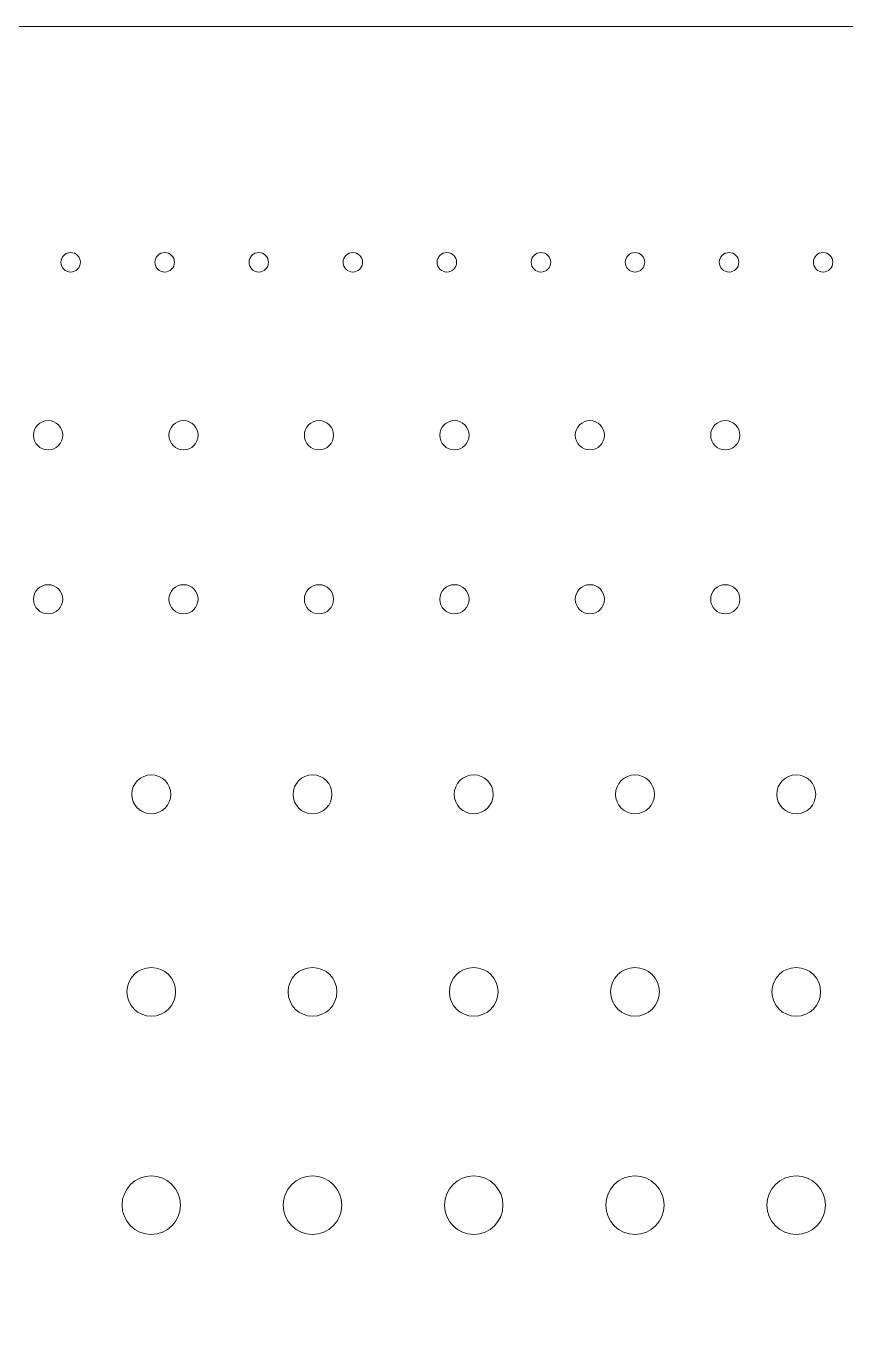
# Model space of a CAD drawing. Header units: centimetres. Extents: x -100 to 0, y 11 to 37.
# Drawn here: x -32.07 to -23.66, y 23.6 to 37.13 of the extents above; entities that cross this region are included whole.
import ezdxf

# ---------------------------------------------------------------- set-up
doc = ezdxf.new("R2010")
doc.units = ezdxf.units.CM
doc.header["$MEASUREMENT"] = 0
doc.layers.add('cristal', color=7, linetype='Continuous')

msp = doc.modelspace()

# ---------------------------------------------------------------- linework, layer by layer
at = {"layer": 'cristal', "lineweight": 20}
for points, knots in [([(-39.83651, 12.1301), (-39.83651, 12.1301), (-39.83651, 15.1301), (-39.83651, 15.1301), (-39.83651, 15.1301), (-39.83651, 15.1301), (-39.33654, 15.1301), (-39.33654, 15.1301), (-39.33654, 15.1301), (-39.33654, 15.1301), (-39.33654, 15.6301), (-39.33654, 15.6301), (-39.33654, 15.6301), (-39.33654, 15.6301), (-39.83651, 15.6301), (-39.83651, 15.6301), (-39.83651, 15.6301), (-39.83651, 15.6301), (-39.83651, 24.3801), (-39.83651, 24.3801), (-39.83651, 24.3801), (-39.83651, 24.3801), (-39.33654, 24.3801), (-39.33654, 24.3801), (-39.33654, 24.3801), (-39.33654, 24.3801), (-39.33654, 24.8801), (-39.33654, 24.8801), (-39.33654, 24.8801), (-39.33654, 24.8801), (-39.83651, 24.8801), (-39.83651, 24.8801), (-39.83651, 24.8801), (-39.83651, 24.8801), (-39.83651, 33.6301), (-39.83651, 33.6301), (-39.83651, 33.6301), (-39.83651, 33.6301), (-39.33654, 33.6301), (-39.33654, 33.6301), (-39.33654, 33.6301), (-39.33654, 33.6301), (-39.33654, 34.1301), (-39.33654, 34.1301), (-39.33654, 34.1301), (-39.33654, 34.1301), (-39.83651, 34.1301), (-39.83651, 34.1301), (-39.83651, 34.1301), (-39.83651, 34.1301), (-39.83651, 37.1301), (-39.83651, 37.1301), (-39.83651, 37.1301), (-39.83651, 37.1301), (-36.83651, 37.1301), (-36.83651, 37.1301), (-36.83651, 37.1301), (-36.83651, 37.1301), (-36.83651, 36.6301), (-36.83651, 36.6301), (-36.83651, 36.6301), (-36.83651, 36.6301), (-36.33651, 36.6301), (-36.33651, 36.6301), (-36.33651, 36.6301), (-36.33651, 36.6301), (-36.33651, 37.1301), (-36.33651, 37.1301), (-36.33651, 37.1301), (-36.33651, 37.1301), (-20.08651, 37.1301), (-20.08651, 37.1301), (-20.08651, 37.1301), (-20.08651, 37.1301), (-20.08651, 36.6301), (-20.08651, 36.6301), (-20.08651, 36.6301), (-20.08651, 36.6301), (-19.58651, 36.6301), (-19.58651, 36.6301), (-19.58651, 36.6301), (-19.58651, 36.6301), (-19.58651, 37.1301), (-19.58651, 37.1301), (-19.58651, 37.1301), (-19.58651, 37.1301), (-3.33651, 37.1301), (-3.33651, 37.1301), (-3.33651, 37.1301), (-3.33651, 37.1301), (-3.33651, 36.6301), (-3.33651, 36.6301), (-3.33651, 36.6301), (-3.33651, 36.6301), (-2.83651, 36.6301), (-2.83651, 36.6301), (-2.83651, 36.6301), (-2.83651, 36.6301), (-2.83651, 37.1301), (-2.83651, 37.1301), (-2.83651, 37.1301), (-2.83651, 37.1301), (0.16349, 37.1301), (0.16349, 37.1301), (0.16349, 37.1301), (0.16349, 37.1301), (0.16349, 34.1301), (0.16349, 34.1301), (0.16349, 34.1301), (0.16349, 34.1301), (-0.33652, 34.1301), (-0.33652, 34.1301), (-0.33652, 34.1301), (-0.33652, 34.1301), (-0.33652, 33.6301), (-0.33652, 33.6301), (-0.33652, 33.6301), (-0.33652, 33.6301), (0.16349, 33.6301), (0.16349, 33.6301), (0.16349, 33.6301), (0.16349, 33.6301), (0.16349, 24.8801), (0.16349, 24.8801), (0.16349, 24.8801), (0.16349, 24.8801), (-0.33652, 24.8801), (-0.33652, 24.8801), (-0.33652, 24.8801), (-0.33652, 24.8801), (-0.33652, 24.3801), (-0.33652, 24.3801), (-0.33652, 24.3801), (-0.33652, 24.3801), (0.16349, 24.3801), (0.16349, 24.3801), (0.16349, 24.3801), (0.16349, 24.3801), (0.16349, 15.6301), (0.16349, 15.6301), (0.16349, 15.6301), (0.16349, 15.6301), (-0.33652, 15.6301), (-0.33652, 15.6301), (-0.33652, 15.6301), (-0.33652, 15.6301), (-0.33652, 15.1301), (-0.33652, 15.1301), (-0.33652, 15.1301), (-0.33652, 15.1301), (0.16349, 15.1301), (0.16349, 15.1301), (0.16349, 15.1301), (0.16349, 15.1301), (0.16349, 12.1301), (0.16349, 12.1301), (0.16349, 12.1301), (0.16349, 12.1301), (-39.83651, 12.1301), (-39.83651, 12.1301)], [0, 0, 0, 0, 0.02439024, 0.02439024, 0.02439024, 0.02439024, 0.04878049, 0.04878049, 0.04878049, 0.04878049, 0.07317073, 0.07317073, 0.07317073, 0.07317073, 0.09756098, 0.09756098, 0.09756098, 0.09756098, 0.12195122, 0.12195122, 0.12195122, 0.12195122, 0.14634146, 0.14634146, 0.14634146, 0.14634146, 0.17073171, 0.17073171, 0.17073171, 0.17073171, 0.19512195, 0.19512195, 0.19512195, 0.19512195, 0.2195122, 0.2195122, 0.2195122, 0.2195122, 0.24390244, 0.24390244, 0.24390244, 0.24390244, 0.26829268, 0.26829268, 0.26829268, 0.26829268, 0.29268293, 0.29268293, 0.29268293, 0.29268293, 0.31707317, 0.31707317, 0.31707317, 0.31707317, 0.34146341, 0.34146341, 0.34146341, 0.34146341, 0.36585366, 0.36585366, 0.36585366, 0.36585366, 0.3902439, 0.3902439, 0.3902439, 0.3902439, 0.41463415, 0.41463415, 0.41463415, 0.41463415, 0.43902439, 0.43902439, 0.43902439, 0.43902439, 0.46341463, 0.46341463, 0.46341463, 0.46341463, 0.48780488, 0.48780488, 0.48780488, 0.48780488, 0.51219512, 0.51219512, 0.51219512, 0.51219512, 0.53658537, 0.53658537, 0.53658537, 0.53658537, 0.56097561, 0.56097561, 0.56097561, 0.56097561, 0.58536585, 0.58536585, 0.58536585, 0.58536585, 0.6097561, 0.6097561, 0.6097561, 0.6097561, 0.63414634, 0.63414634, 0.63414634, 0.63414634, 0.65853659, 0.65853659, 0.65853659, 0.65853659, 0.68292683, 0.68292683, 0.68292683, 0.68292683, 0.70731707, 0.70731707, 0.70731707, 0.70731707, 0.73170732, 0.73170732, 0.73170732, 0.73170732, 0.75609756, 0.75609756, 0.75609756, 0.75609756, 0.7804878, 0.7804878, 0.7804878, 0.7804878, 0.80487805, 0.80487805, 0.80487805, 0.80487805, 0.82926829, 0.82926829, 0.82926829, 0.82926829, 0.85365854, 0.85365854, 0.85365854, 0.85365854, 0.87804878, 0.87804878, 0.87804878, 0.87804878, 0.90243902, 0.90243902, 0.90243902, 0.90243902, 0.92682927, 0.92682927, 0.92682927, 0.92682927, 0.95121951, 0.95121951, 0.95121951, 0.95121951, 1, 1, 1, 1]), ([(-31.61562, 34.80736), (-31.5604, 34.80736), (-31.51562, 34.76258), (-31.51562, 34.70736), (-31.51562, 34.70736), (-31.51562, 34.65214), (-31.5604, 34.60736), (-31.61562, 34.60736), (-31.61562, 34.60736), (-31.67084, 34.60736), (-31.71562, 34.65214), (-31.71562, 34.70736), (-31.71562, 34.70736), (-31.71562, 34.76258), (-31.67084, 34.80736), (-31.61562, 34.80736)], [0, 0, 0, 0, 0.2, 0.2, 0.2, 0.2, 0.4, 0.4, 0.4, 0.4, 0.6, 0.6, 0.6, 0.6, 1, 1, 1, 1]), ([(-30.65031, 34.80736), (-30.59509, 34.80736), (-30.55031, 34.76258), (-30.55031, 34.70736), (-30.55031, 34.70736), (-30.55031, 34.65214), (-30.59509, 34.60736), (-30.65031, 34.60736), (-30.65031, 34.60736), (-30.70553, 34.60736), (-30.75031, 34.65214), (-30.75031, 34.70736), (-30.75031, 34.70736), (-30.75031, 34.76258), (-30.70553, 34.80736), (-30.65031, 34.80736)], [0, 0, 0, 0, 0.2, 0.2, 0.2, 0.2, 0.4, 0.4, 0.4, 0.4, 0.6, 0.6, 0.6, 0.6, 1, 1, 1, 1]), ([(-29.685, 34.80736), (-29.62978, 34.80736), (-29.585, 34.76258), (-29.585, 34.70736), (-29.585, 34.70736), (-29.585, 34.65214), (-29.62978, 34.60736), (-29.685, 34.60736), (-29.685, 34.60736), (-29.74022, 34.60736), (-29.785, 34.65214), (-29.785, 34.70736), (-29.785, 34.70736), (-29.785, 34.76258), (-29.74022, 34.80736), (-29.685, 34.80736)], [0, 0, 0, 0, 0.2, 0.2, 0.2, 0.2, 0.4, 0.4, 0.4, 0.4, 0.6, 0.6, 0.6, 0.6, 1, 1, 1, 1]), ([(-28.71969, 34.80736), (-28.66447, 34.80736), (-28.61969, 34.76258), (-28.61969, 34.70736), (-28.61969, 34.70736), (-28.61969, 34.65214), (-28.66447, 34.60736), (-28.71969, 34.60736), (-28.71969, 34.60736), (-28.77491, 34.60736), (-28.81969, 34.65214), (-28.81969, 34.70736), (-28.81969, 34.70736), (-28.81969, 34.76258), (-28.77491, 34.80736), (-28.71969, 34.80736)], [0, 0, 0, 0, 0.2, 0.2, 0.2, 0.2, 0.4, 0.4, 0.4, 0.4, 0.6, 0.6, 0.6, 0.6, 1, 1, 1, 1]), ([(-27.75438, 34.80736), (-27.69916, 34.80736), (-27.65438, 34.76258), (-27.65438, 34.70736), (-27.65438, 34.70736), (-27.65438, 34.65214), (-27.69916, 34.60736), (-27.75438, 34.60736), (-27.75438, 34.60736), (-27.8096, 34.60736), (-27.85438, 34.65214), (-27.85438, 34.70736), (-27.85438, 34.70736), (-27.85438, 34.76258), (-27.8096, 34.80736), (-27.75438, 34.80736)], [0, 0, 0, 0, 0.2, 0.2, 0.2, 0.2, 0.4, 0.4, 0.4, 0.4, 0.6, 0.6, 0.6, 0.6, 1, 1, 1, 1]), ([(-26.78907, 34.80736), (-26.73385, 34.80736), (-26.68907, 34.76258), (-26.68907, 34.70736), (-26.68907, 34.70736), (-26.68907, 34.65214), (-26.73385, 34.60736), (-26.78907, 34.60736), (-26.78907, 34.60736), (-26.84429, 34.60736), (-26.88907, 34.65214), (-26.88907, 34.70736), (-26.88907, 34.70736), (-26.88907, 34.76258), (-26.84429, 34.80736), (-26.78907, 34.80736)], [0, 0, 0, 0, 0.2, 0.2, 0.2, 0.2, 0.4, 0.4, 0.4, 0.4, 0.6, 0.6, 0.6, 0.6, 1, 1, 1, 1]), ([(-25.82376, 34.80736), (-25.76854, 34.80736), (-25.72376, 34.76258), (-25.72376, 34.70736), (-25.72376, 34.70736), (-25.72376, 34.65214), (-25.76854, 34.60736), (-25.82376, 34.60736), (-25.82376, 34.60736), (-25.87898, 34.60736), (-25.92376, 34.65214), (-25.92376, 34.70736), (-25.92376, 34.70736), (-25.92376, 34.76258), (-25.87898, 34.80736), (-25.82376, 34.80736)], [0, 0, 0, 0, 0.2, 0.2, 0.2, 0.2, 0.4, 0.4, 0.4, 0.4, 0.6, 0.6, 0.6, 0.6, 1, 1, 1, 1]), ([(-24.85845, 34.80736), (-24.80323, 34.80736), (-24.75845, 34.76258), (-24.75845, 34.70736), (-24.75845, 34.70736), (-24.75845, 34.65214), (-24.80323, 34.60736), (-24.85845, 34.60736), (-24.85845, 34.60736), (-24.91367, 34.60736), (-24.95845, 34.65214), (-24.95845, 34.70736), (-24.95845, 34.70736), (-24.95845, 34.76258), (-24.91367, 34.80736), (-24.85845, 34.80736)], [0, 0, 0, 0, 0.2, 0.2, 0.2, 0.2, 0.4, 0.4, 0.4, 0.4, 0.6, 0.6, 0.6, 0.6, 1, 1, 1, 1]), ([(-23.89314, 34.80736), (-23.83792, 34.80736), (-23.79314, 34.76258), (-23.79314, 34.70736), (-23.79314, 34.70736), (-23.79314, 34.65214), (-23.83792, 34.60736), (-23.89314, 34.60736), (-23.89314, 34.60736), (-23.94836, 34.60736), (-23.99314, 34.65214), (-23.99314, 34.70736), (-23.99314, 34.70736), (-23.99314, 34.76258), (-23.94836, 34.80736), (-23.89314, 34.80736)], [0, 0, 0, 0, 0.2, 0.2, 0.2, 0.2, 0.4, 0.4, 0.4, 0.4, 0.6, 0.6, 0.6, 0.6, 1, 1, 1, 1]), ([(-31.84729, 33.08129), (-31.76446, 33.08129), (-31.69729, 33.01412), (-31.69729, 32.93129), (-31.69729, 32.93129), (-31.69729, 32.84846), (-31.76446, 32.78129), (-31.84729, 32.78129), (-31.84729, 32.78129), (-31.93012, 32.78129), (-31.99729, 32.84846), (-31.99729, 32.93129), (-31.99729, 32.93129), (-31.99729, 33.01412), (-31.93012, 33.08129), (-31.84729, 33.08129)], [0, 0, 0, 0, 0.2, 0.2, 0.2, 0.2, 0.4, 0.4, 0.4, 0.4, 0.6, 0.6, 0.6, 0.6, 1, 1, 1, 1]), ([(-30.45724, 33.08129), (-30.37441, 33.08129), (-30.30724, 33.01412), (-30.30724, 32.93129), (-30.30724, 32.93129), (-30.30724, 32.84846), (-30.37441, 32.78129), (-30.45724, 32.78129), (-30.45724, 32.78129), (-30.54007, 32.78129), (-30.60724, 32.84846), (-30.60724, 32.93129), (-30.60724, 32.93129), (-30.60724, 33.01412), (-30.54007, 33.08129), (-30.45724, 33.08129)], [0, 0, 0, 0, 0.2, 0.2, 0.2, 0.2, 0.4, 0.4, 0.4, 0.4, 0.6, 0.6, 0.6, 0.6, 1, 1, 1, 1]), ([(-29.0672, 33.08129), (-28.98437, 33.08129), (-28.9172, 33.01412), (-28.9172, 32.93129), (-28.9172, 32.93129), (-28.9172, 32.84846), (-28.98437, 32.78129), (-29.0672, 32.78129), (-29.0672, 32.78129), (-29.15003, 32.78129), (-29.2172, 32.84846), (-29.2172, 32.93129), (-29.2172, 32.93129), (-29.2172, 33.01412), (-29.15003, 33.08129), (-29.0672, 33.08129)], [0, 0, 0, 0, 0.2, 0.2, 0.2, 0.2, 0.4, 0.4, 0.4, 0.4, 0.6, 0.6, 0.6, 0.6, 1, 1, 1, 1]), ([(-27.67715, 33.08129), (-27.59432, 33.08129), (-27.52715, 33.01412), (-27.52715, 32.93129), (-27.52715, 32.93129), (-27.52715, 32.84846), (-27.59432, 32.78129), (-27.67715, 32.78129), (-27.67715, 32.78129), (-27.75998, 32.78129), (-27.82715, 32.84846), (-27.82715, 32.93129), (-27.82715, 32.93129), (-27.82715, 33.01412), (-27.75998, 33.08129), (-27.67715, 33.08129)], [0, 0, 0, 0, 0.2, 0.2, 0.2, 0.2, 0.4, 0.4, 0.4, 0.4, 0.6, 0.6, 0.6, 0.6, 1, 1, 1, 1]), ([(-26.28711, 33.08129), (-26.20428, 33.08129), (-26.13711, 33.01412), (-26.13711, 32.93129), (-26.13711, 32.93129), (-26.13711, 32.84846), (-26.20428, 32.78129), (-26.28711, 32.78129), (-26.28711, 32.78129), (-26.36994, 32.78129), (-26.43711, 32.84846), (-26.43711, 32.93129), (-26.43711, 32.93129), (-26.43711, 33.01412), (-26.36994, 33.08129), (-26.28711, 33.08129)], [0, 0, 0, 0, 0.2, 0.2, 0.2, 0.2, 0.4, 0.4, 0.4, 0.4, 0.6, 0.6, 0.6, 0.6, 1, 1, 1, 1]), ([(-24.89706, 33.08129), (-24.81423, 33.08129), (-24.74706, 33.01412), (-24.74706, 32.93129), (-24.74706, 32.93129), (-24.74706, 32.84846), (-24.81423, 32.78129), (-24.89706, 32.78129), (-24.89706, 32.78129), (-24.97989, 32.78129), (-25.04706, 32.84846), (-25.04706, 32.93129), (-25.04706, 32.93129), (-25.04706, 33.01412), (-24.97989, 33.08129), (-24.89706, 33.08129)], [0, 0, 0, 0, 0.2, 0.2, 0.2, 0.2, 0.4, 0.4, 0.4, 0.4, 0.6, 0.6, 0.6, 0.6, 1, 1, 1, 1]), ([(-31.84729, 31.39664), (-31.76446, 31.39664), (-31.69729, 31.32947), (-31.69729, 31.24664), (-31.69729, 31.24664), (-31.69729, 31.16381), (-31.76446, 31.09664), (-31.84729, 31.09664), (-31.84729, 31.09664), (-31.93012, 31.09664), (-31.99729, 31.16381), (-31.99729, 31.24664), (-31.99729, 31.24664), (-31.99729, 31.32947), (-31.93012, 31.39664), (-31.84729, 31.39664)], [0, 0, 0, 0, 0.2, 0.2, 0.2, 0.2, 0.4, 0.4, 0.4, 0.4, 0.6, 0.6, 0.6, 0.6, 1, 1, 1, 1]), ([(-30.45724, 31.39664), (-30.37441, 31.39664), (-30.30724, 31.32947), (-30.30724, 31.24664), (-30.30724, 31.24664), (-30.30724, 31.16381), (-30.37441, 31.09664), (-30.45724, 31.09664), (-30.45724, 31.09664), (-30.54007, 31.09664), (-30.60724, 31.16381), (-30.60724, 31.24664), (-30.60724, 31.24664), (-30.60724, 31.32947), (-30.54007, 31.39664), (-30.45724, 31.39664)], [0, 0, 0, 0, 0.2, 0.2, 0.2, 0.2, 0.4, 0.4, 0.4, 0.4, 0.6, 0.6, 0.6, 0.6, 1, 1, 1, 1]), ([(-29.0672, 31.39664), (-28.98437, 31.39664), (-28.9172, 31.32947), (-28.9172, 31.24664), (-28.9172, 31.24664), (-28.9172, 31.16381), (-28.98437, 31.09664), (-29.0672, 31.09664), (-29.0672, 31.09664), (-29.15003, 31.09664), (-29.2172, 31.16381), (-29.2172, 31.24664), (-29.2172, 31.24664), (-29.2172, 31.32947), (-29.15003, 31.39664), (-29.0672, 31.39664)], [0, 0, 0, 0, 0.2, 0.2, 0.2, 0.2, 0.4, 0.4, 0.4, 0.4, 0.6, 0.6, 0.6, 0.6, 1, 1, 1, 1]), ([(-27.67715, 31.39664), (-27.59432, 31.39664), (-27.52715, 31.32947), (-27.52715, 31.24664), (-27.52715, 31.24664), (-27.52715, 31.16381), (-27.59432, 31.09664), (-27.67715, 31.09664), (-27.67715, 31.09664), (-27.75998, 31.09664), (-27.82715, 31.16381), (-27.82715, 31.24664), (-27.82715, 31.24664), (-27.82715, 31.32947), (-27.75998, 31.39664), (-27.67715, 31.39664)], [0, 0, 0, 0, 0.2, 0.2, 0.2, 0.2, 0.4, 0.4, 0.4, 0.4, 0.6, 0.6, 0.6, 0.6, 1, 1, 1, 1]), ([(-26.28711, 31.39664), (-26.20428, 31.39664), (-26.13711, 31.32947), (-26.13711, 31.24664), (-26.13711, 31.24664), (-26.13711, 31.16381), (-26.20428, 31.09664), (-26.28711, 31.09664), (-26.28711, 31.09664), (-26.36994, 31.09664), (-26.43711, 31.16381), (-26.43711, 31.24664), (-26.43711, 31.24664), (-26.43711, 31.32947), (-26.36994, 31.39664), (-26.28711, 31.39664)], [0, 0, 0, 0, 0.2, 0.2, 0.2, 0.2, 0.4, 0.4, 0.4, 0.4, 0.6, 0.6, 0.6, 0.6, 1, 1, 1, 1]), ([(-24.89706, 31.39664), (-24.81423, 31.39664), (-24.74706, 31.32947), (-24.74706, 31.24664), (-24.74706, 31.24664), (-24.74706, 31.16381), (-24.81423, 31.09664), (-24.89706, 31.09664), (-24.89706, 31.09664), (-24.97989, 31.09664), (-25.04706, 31.16381), (-25.04706, 31.24664), (-25.04706, 31.24664), (-25.04706, 31.32947), (-24.97989, 31.39664), (-24.89706, 31.39664)], [0, 0, 0, 0, 0.2, 0.2, 0.2, 0.2, 0.4, 0.4, 0.4, 0.4, 0.6, 0.6, 0.6, 0.6, 1, 1, 1, 1]), ([(-30.78821, 29.44332), (-30.67777, 29.44332), (-30.58821, 29.35376), (-30.58821, 29.24332), (-30.58821, 29.24332), (-30.58821, 29.13288), (-30.67777, 29.04332), (-30.78821, 29.04332), (-30.78821, 29.04332), (-30.89865, 29.04332), (-30.98821, 29.13288), (-30.98821, 29.24332), (-30.98821, 29.24332), (-30.98821, 29.35376), (-30.89865, 29.44332), (-30.78821, 29.44332)], [0, 0, 0, 0, 0.2, 0.2, 0.2, 0.2, 0.4, 0.4, 0.4, 0.4, 0.6, 0.6, 0.6, 0.6, 1, 1, 1, 1]), ([(-29.13339, 29.44332), (-29.02295, 29.44332), (-28.93339, 29.35376), (-28.93339, 29.24332), (-28.93339, 29.24332), (-28.93339, 29.13288), (-29.02295, 29.04332), (-29.13339, 29.04332), (-29.13339, 29.04332), (-29.24383, 29.04332), (-29.33339, 29.13288), (-29.33339, 29.24332), (-29.33339, 29.24332), (-29.33339, 29.35376), (-29.24383, 29.44332), (-29.13339, 29.44332)], [0, 0, 0, 0, 0.2, 0.2, 0.2, 0.2, 0.4, 0.4, 0.4, 0.4, 0.6, 0.6, 0.6, 0.6, 1, 1, 1, 1]), ([(-27.47858, 29.44332), (-27.36814, 29.44332), (-27.27858, 29.35376), (-27.27858, 29.24332), (-27.27858, 29.24332), (-27.27858, 29.13288), (-27.36814, 29.04332), (-27.47858, 29.04332), (-27.47858, 29.04332), (-27.58902, 29.04332), (-27.67858, 29.13288), (-27.67858, 29.24332), (-27.67858, 29.24332), (-27.67858, 29.35376), (-27.58902, 29.44332), (-27.47858, 29.44332)], [0, 0, 0, 0, 0.2, 0.2, 0.2, 0.2, 0.4, 0.4, 0.4, 0.4, 0.6, 0.6, 0.6, 0.6, 1, 1, 1, 1]), ([(-25.82376, 29.44332), (-25.71332, 29.44332), (-25.62376, 29.35376), (-25.62376, 29.24332), (-25.62376, 29.24332), (-25.62376, 29.13288), (-25.71332, 29.04332), (-25.82376, 29.04332), (-25.82376, 29.04332), (-25.9342, 29.04332), (-26.02376, 29.13288), (-26.02376, 29.24332), (-26.02376, 29.24332), (-26.02376, 29.35376), (-25.9342, 29.44332), (-25.82376, 29.44332)], [0, 0, 0, 0, 0.2, 0.2, 0.2, 0.2, 0.4, 0.4, 0.4, 0.4, 0.6, 0.6, 0.6, 0.6, 1, 1, 1, 1]), ([(-24.16894, 29.44332), (-24.0585, 29.44332), (-23.96894, 29.35376), (-23.96894, 29.24332), (-23.96894, 29.24332), (-23.96894, 29.13288), (-24.0585, 29.04332), (-24.16894, 29.04332), (-24.16894, 29.04332), (-24.27938, 29.04332), (-24.36894, 29.13288), (-24.36894, 29.24332), (-24.36894, 29.24332), (-24.36894, 29.35376), (-24.27938, 29.44332), (-24.16894, 29.44332)], [0, 0, 0, 0, 0.2, 0.2, 0.2, 0.2, 0.4, 0.4, 0.4, 0.4, 0.6, 0.6, 0.6, 0.6, 1, 1, 1, 1]), ([(-30.78821, 27.46548), (-30.65016, 27.46548), (-30.53821, 27.35353), (-30.53821, 27.21548), (-30.53821, 27.21548), (-30.53821, 27.07743), (-30.65016, 26.96548), (-30.78821, 26.96548), (-30.78821, 26.96548), (-30.92626, 26.96548), (-31.03821, 27.07743), (-31.03821, 27.21548), (-31.03821, 27.21548), (-31.03821, 27.35353), (-30.92626, 27.46548), (-30.78821, 27.46548)], [0, 0, 0, 0, 0.2, 0.2, 0.2, 0.2, 0.4, 0.4, 0.4, 0.4, 0.6, 0.6, 0.6, 0.6, 1, 1, 1, 1]), ([(-29.13339, 27.46548), (-28.99534, 27.46548), (-28.88339, 27.35353), (-28.88339, 27.21548), (-28.88339, 27.21548), (-28.88339, 27.07743), (-28.99534, 26.96548), (-29.13339, 26.96548), (-29.13339, 26.96548), (-29.27144, 26.96548), (-29.38339, 27.07743), (-29.38339, 27.21548), (-29.38339, 27.21548), (-29.38339, 27.35353), (-29.27144, 27.46548), (-29.13339, 27.46548)], [0, 0, 0, 0, 0.2, 0.2, 0.2, 0.2, 0.4, 0.4, 0.4, 0.4, 0.6, 0.6, 0.6, 0.6, 1, 1, 1, 1]), ([(-27.47858, 27.46548), (-27.34053, 27.46548), (-27.22858, 27.35353), (-27.22858, 27.21548), (-27.22858, 27.21548), (-27.22858, 27.07743), (-27.34053, 26.96548), (-27.47858, 26.96548), (-27.47858, 26.96548), (-27.61663, 26.96548), (-27.72858, 27.07743), (-27.72858, 27.21548), (-27.72858, 27.21548), (-27.72858, 27.35353), (-27.61663, 27.46548), (-27.47858, 27.46548)], [0, 0, 0, 0, 0.2, 0.2, 0.2, 0.2, 0.4, 0.4, 0.4, 0.4, 0.6, 0.6, 0.6, 0.6, 1, 1, 1, 1]), ([(-25.82376, 27.46548), (-25.68571, 27.46548), (-25.57376, 27.35353), (-25.57376, 27.21548), (-25.57376, 27.21548), (-25.57376, 27.07743), (-25.68571, 26.96548), (-25.82376, 26.96548), (-25.82376, 26.96548), (-25.96181, 26.96548), (-26.07376, 27.07743), (-26.07376, 27.21548), (-26.07376, 27.21548), (-26.07376, 27.35353), (-25.96181, 27.46548), (-25.82376, 27.46548)], [0, 0, 0, 0, 0.2, 0.2, 0.2, 0.2, 0.4, 0.4, 0.4, 0.4, 0.6, 0.6, 0.6, 0.6, 1, 1, 1, 1]), ([(-24.16894, 27.46548), (-24.03089, 27.46548), (-23.91894, 27.35353), (-23.91894, 27.21548), (-23.91894, 27.21548), (-23.91894, 27.07743), (-24.03089, 26.96548), (-24.16894, 26.96548), (-24.16894, 26.96548), (-24.30699, 26.96548), (-24.41894, 27.07743), (-24.41894, 27.21548), (-24.41894, 27.21548), (-24.41894, 27.35353), (-24.30699, 27.46548), (-24.16894, 27.46548)], [0, 0, 0, 0, 0.2, 0.2, 0.2, 0.2, 0.4, 0.4, 0.4, 0.4, 0.6, 0.6, 0.6, 0.6, 1, 1, 1, 1]), ([(-30.78821, 25.3251), (-30.62255, 25.3251), (-30.48821, 25.19076), (-30.48821, 25.0251), (-30.48821, 25.0251), (-30.48821, 24.85944), (-30.62255, 24.7251), (-30.78821, 24.7251), (-30.78821, 24.7251), (-30.95387, 24.7251), (-31.08821, 24.85944), (-31.08821, 25.0251), (-31.08821, 25.0251), (-31.08821, 25.19076), (-30.95387, 25.3251), (-30.78821, 25.3251)], [0, 0, 0, 0, 0.2, 0.2, 0.2, 0.2, 0.4, 0.4, 0.4, 0.4, 0.6, 0.6, 0.6, 0.6, 1, 1, 1, 1]), ([(-29.13339, 25.3251), (-28.96773, 25.3251), (-28.83339, 25.19076), (-28.83339, 25.0251), (-28.83339, 25.0251), (-28.83339, 24.85944), (-28.96773, 24.7251), (-29.13339, 24.7251), (-29.13339, 24.7251), (-29.29905, 24.7251), (-29.43339, 24.85944), (-29.43339, 25.0251), (-29.43339, 25.0251), (-29.43339, 25.19076), (-29.29905, 25.3251), (-29.13339, 25.3251)], [0, 0, 0, 0, 0.2, 0.2, 0.2, 0.2, 0.4, 0.4, 0.4, 0.4, 0.6, 0.6, 0.6, 0.6, 1, 1, 1, 1]), ([(-27.47858, 25.3251), (-27.31292, 25.3251), (-27.17858, 25.19076), (-27.17858, 25.0251), (-27.17858, 25.0251), (-27.17858, 24.85944), (-27.31292, 24.7251), (-27.47858, 24.7251), (-27.47858, 24.7251), (-27.64424, 24.7251), (-27.77858, 24.85944), (-27.77858, 25.0251), (-27.77858, 25.0251), (-27.77858, 25.19076), (-27.64424, 25.3251), (-27.47858, 25.3251)], [0, 0, 0, 0, 0.2, 0.2, 0.2, 0.2, 0.4, 0.4, 0.4, 0.4, 0.6, 0.6, 0.6, 0.6, 1, 1, 1, 1]), ([(-25.82376, 25.3251), (-25.6581, 25.3251), (-25.52376, 25.19076), (-25.52376, 25.0251), (-25.52376, 25.0251), (-25.52376, 24.85944), (-25.6581, 24.7251), (-25.82376, 24.7251), (-25.82376, 24.7251), (-25.98942, 24.7251), (-26.12376, 24.85944), (-26.12376, 25.0251), (-26.12376, 25.0251), (-26.12376, 25.19076), (-25.98942, 25.3251), (-25.82376, 25.3251)], [0, 0, 0, 0, 0.2, 0.2, 0.2, 0.2, 0.4, 0.4, 0.4, 0.4, 0.6, 0.6, 0.6, 0.6, 1, 1, 1, 1]), ([(-24.16894, 25.3251), (-24.00328, 25.3251), (-23.86894, 25.19076), (-23.86894, 25.0251), (-23.86894, 25.0251), (-23.86894, 24.85944), (-24.00328, 24.7251), (-24.16894, 24.7251), (-24.16894, 24.7251), (-24.3346, 24.7251), (-24.46894, 24.85944), (-24.46894, 25.0251), (-24.46894, 25.0251), (-24.46894, 25.19076), (-24.3346, 25.3251), (-24.16894, 25.3251)], [0, 0, 0, 0, 0.2, 0.2, 0.2, 0.2, 0.4, 0.4, 0.4, 0.4, 0.6, 0.6, 0.6, 0.6, 1, 1, 1, 1])]:
    msp.add_open_spline(points, degree=3, knots=knots, dxfattribs=at)

doc.saveas('drawing.dxf')
